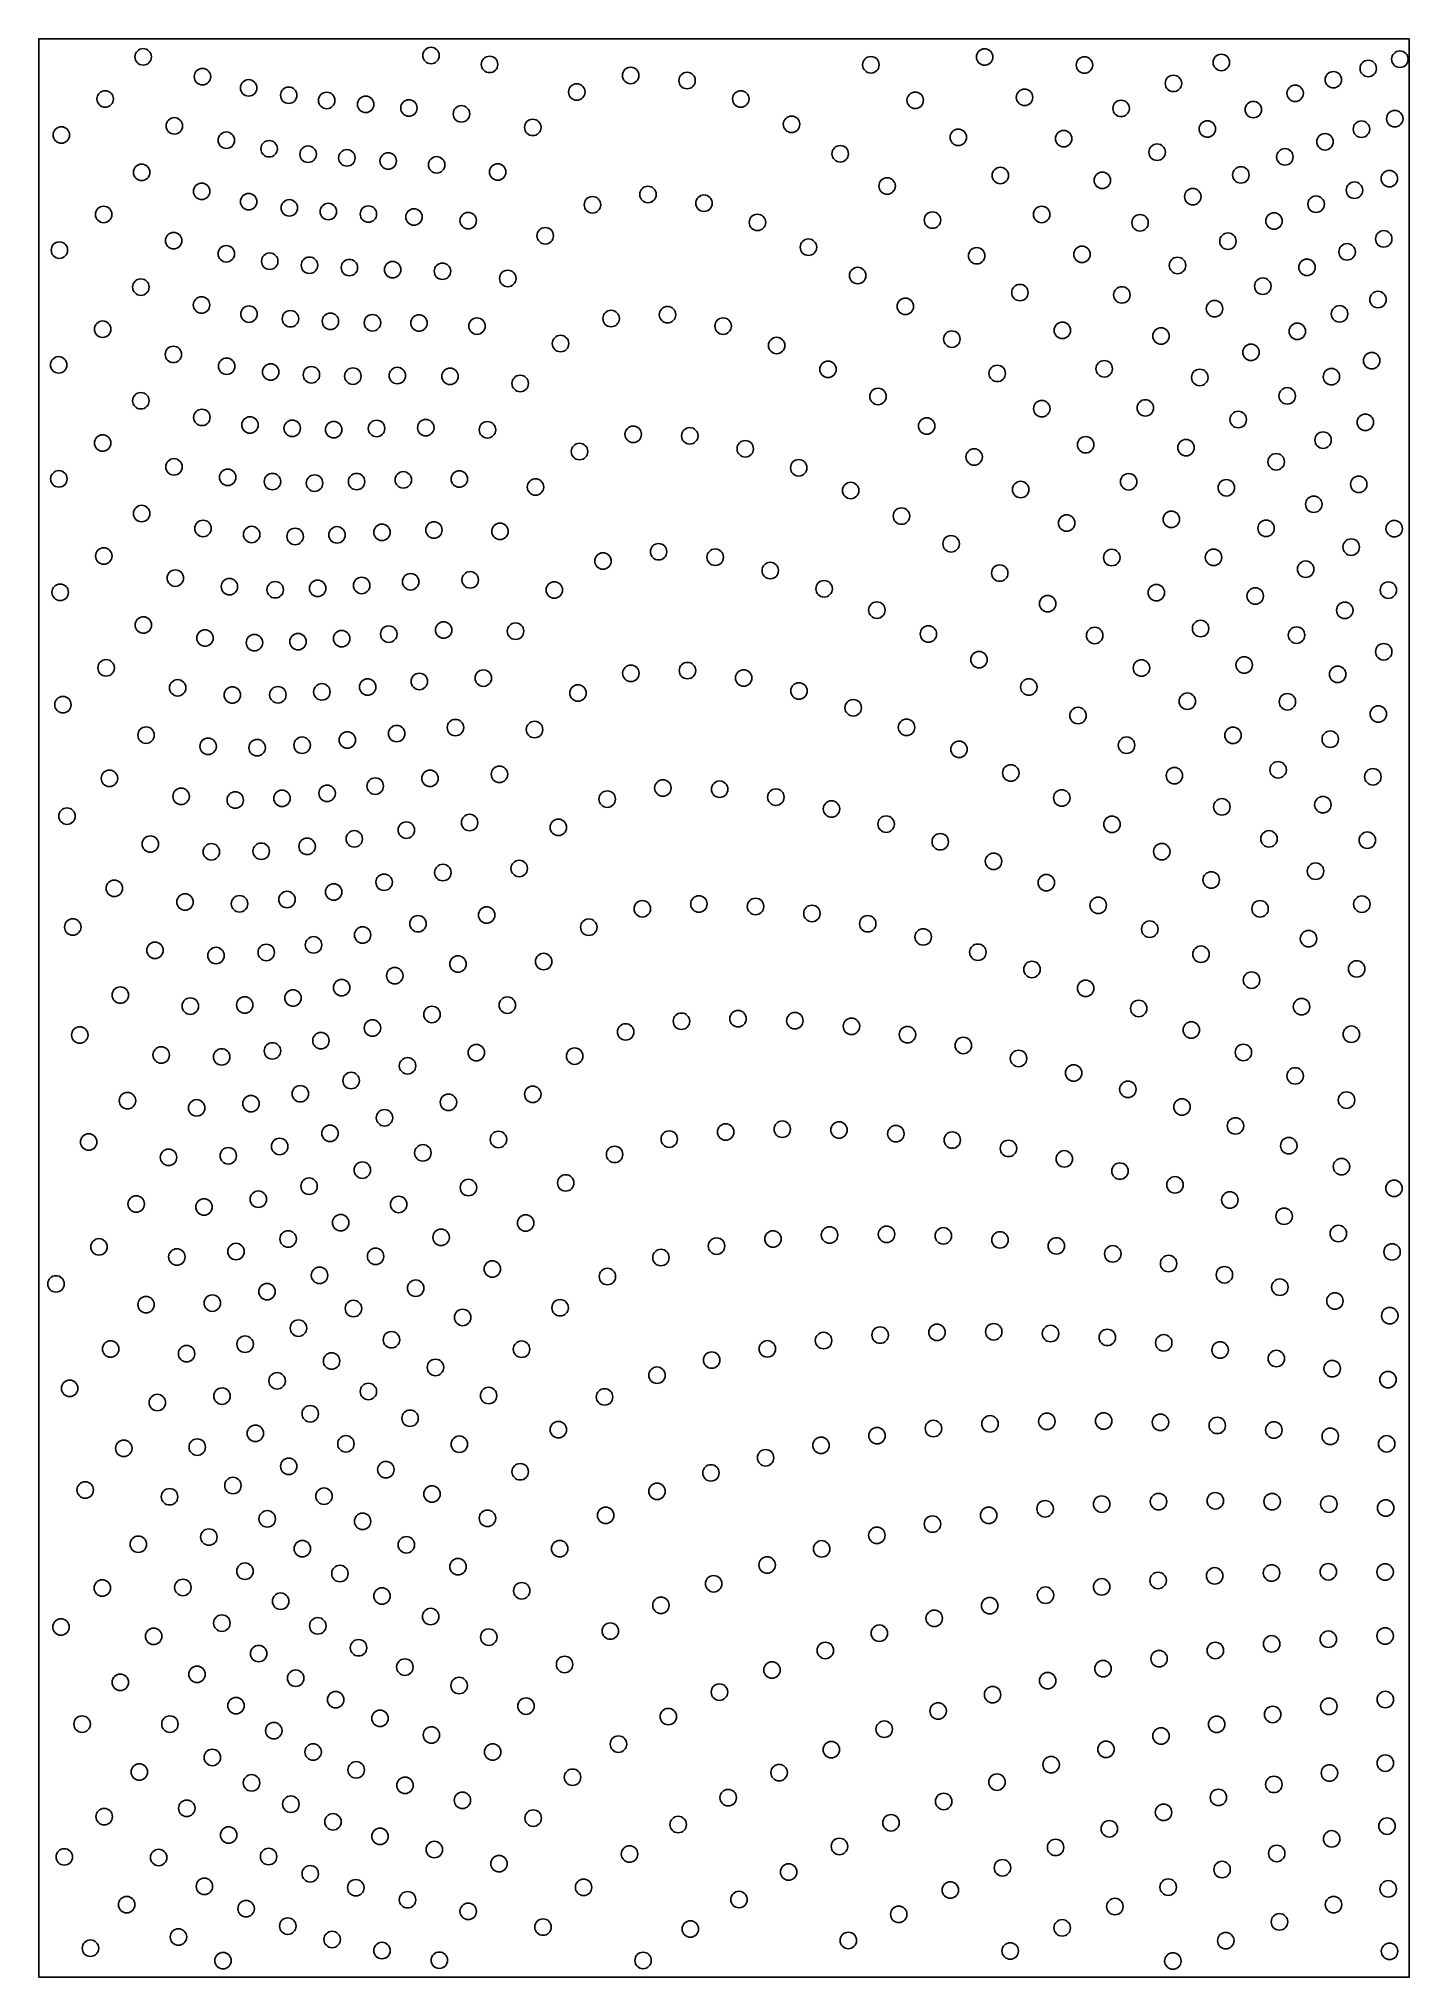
# Model space of a CAD drawing. Header units: millimetres. Extents: x 172 to 879, y -1275 to -275.
import ezdxf

# ---------------------------------------------------------------- set-up
doc = ezdxf.new("R2010")
doc.units = ezdxf.units.MM
doc.header["$MEASUREMENT"] = 0
doc.layers.add('Défaut', color=18, linetype='Continuous', true_color=0x000000)

msp = doc.modelspace()

# ---------------------------------------------------------------- linework, layer by layer
at = {"layer": 'Défaut'}
msp.add_lwpolyline([(171.8, -1274.8), (878.8, -1274.8), (878.8, -274.8), (171.8, -274.8)], close=True, dxfattribs=at)
for centre in [(225.7, -284.1), (374.2, -283.4), (659.8, -284.2), (404.4, -288), (477.2, -293.7), (601.1, -288.2), (711.3, -288.3), (781.9, -287), (857.7, -290.1), (874, -285.3), (256.3, -294.3), (280.1, -300.1), (300.8, -303.9), (449.4, -302.2), (506.3, -296.3), (757.2, -297.8), (820, -302.9), (839.7, -295.9), (206.1, -305.8), (320.4, -306.6), (340.5, -308.6), (362.8, -310.5), (389.9, -313.5), (534, -305.8), (624, -306.5), (680.4, -305), (730.2, -310.7), (798.4, -311.3), (241.8, -319.7), (426.7, -320.5), (560.2, -318.9), (774.7, -321.3), (854.2, -321.4), (871.4, -316), (183.5, -324.4), (268.6, -327.1), (290.7, -331.5), (585.3, -334.1), (646.2, -325.6), (700.6, -326.3), (748.8, -333.3), (835.4, -327.9), (224.9, -343.7), (310.8, -334.3), (330.8, -336.2), (352.1, -337.8), (377.1, -339.8), (408.6, -343.5), (814.7, -335.7), (255.9, -353.5), (609.5, -350.7), (667.9, -345.3), (720.5, -347.8), (792, -345), (850.6, -352.9), (868.6, -346.9), (280.1, -358.8), (301.1, -362), (321.2, -363.9), (457.5, -360.4), (486.1, -355.1), (515, -359.6), (767.2, -356.2), (830.8, -360.1), (205.3, -365.4), (341.9, -365.2), (365.4, -366.7), (393.4, -368.6), (542.6, -369.5), (632.9, -368.3), (689.2, -365.4), (740, -369.7), (809.1, -368.8), (182.5, -383.8), (241.4, -378.9), (433.1, -376.4), (568.9, -382.3), (785.3, -379.2), (865.7, -378), (268.6, -385.7), (291, -389.5), (311.5, -391.6), (332.1, -392.8), (354.4, -393.9), (655.7, -386.7), (710, -386), (759.3, -391.7), (826.1, -392.7), (846.8, -384.7), (224.5, -402.9), (380.1, -394.7), (413.8, -398.4), (594.3, -396.9), (803.3, -402.4), (255.8, -412.1), (618.9, -412.8), (678, -405.7), (730.6, -406.9), (778.4, -414), (862.7, -409.3), (280.3, -416.8), (301.7, -419.2), (322.3, -420.5), (344, -421.3), (368, -421.4), (397.9, -423), (467.1, -419.1), (496.2, -417.1), (524.9, -423), (842.9, -416.7), (204.8, -424.6), (441, -432), (552.5, -433), (642.9, -429.7), (699.9, -425.2), (750.8, -428.1), (821.1, -425.7), (182.1, -443), (241.3, -437.6), (268.8, -443.7), (797.2, -436.5), (859.5, -440.8), (291.5, -446.7), (312.5, -448.1), (333.9, -448.8), (356.8, -448.5), (384, -448.9), (420.2, -452.6), (579, -445.3), (666.3, -447.4), (721.5, -445), (770.8, -449.5), (838.7, -449.1), (224.5, -461.5), (604.8, -459.3), (815.9, -459), (256, -470.1), (280.8, -474), (689.3, -465.6), (742.7, -465.2), (790.6, -471.2), (856.2, -472.6), (204.8, -483.3), (302.6, -475.7), (324, -476.4), (346.1, -475.8), (371.5, -475.4), (403.3, -476.5), (478.5, -478.8), (507.7, -479.6), (629.9, -474.5), (711.9, -484.2), (834.4, -481.8), (450.8, -487.7), (536.3, -486.3), (654.4, -490.5), (763.7, -485.7), (810.2, -493), (182.2, -501.8), (241.6, -495.6), (269.3, -501), (292.4, -503.2), (314.1, -504), (335.8, -503.2), (359.9, -502.3), (388.8, -501.9), (563.9, -496.1), (734.1, -503.3), (428.1, -506), (590.7, -507.8), (678.4, -507.3), (784.5, -506.4), (852.8, -504.6), (224.9, -519.7), (616.9, -521), (756.1, -522.7), (829.6, -514.9), (256.6, -527.4), (281.7, -530.5), (304.1, -531.5), (325.7, -530.7), (348.9, -529.4), (375.7, -528.2), (409.8, -528.9), (702.1, -524.6), (805, -527.3), (871.1, -527.5), (205.4, -541.6), (462.9, -544.2), (491.6, -539.4), (520.8, -542.2), (642.5, -535.3), (725.4, -542.4), (777.9, -542.3), (848.9, -537), (242.3, -553), (394.4, -553.9), (549.2, -549.1), (667.6, -550.4), (825.4, -548.4), (182.9, -560.3), (270.2, -557.4), (293.8, -559), (315.7, -558.3), (338.4, -556.8), (363.7, -554.9), (437.8, -559.1), (577, -558.5), (748.4, -560.5), (799.4, -562.2), (868.1, -559.2), (604.2, -569.5), (692.3, -566.2), (845.6, -569.6), (225.8, -577.2), (257.6, -583.9), (328.1, -584.2), (352.4, -581.9), (380.7, -579.8), (417.8, -580.4), (630.8, -581.8), (716.6, -582.6), (771.2, -579), (820.7, -582.4), (283.1, -586.3), (305.6, -585.8), (865.7, -591), (206.6, -599.3), (477.3, -602.1), (506.5, -600.7), (656.9, -595.1), (740.7, -599.4), (793.7, -597.8), (841.9, -602.6), (243.5, -609.6), (271.7, -613.3), (295.2, -613.2), (317.9, -611.7), (341.5, -609.2), (368.2, -606.3), (401.2, -604.6), (450, -612.3), (535.5, -604.5), (564, -611.2), (682.6, -609.2), (184.3, -618.3), (592, -619.9), (708, -623.9), (764.4, -616.5), (816, -616.8), (862.9, -623.1), (227.2, -634), (356.5, -633.2), (386.8, -630.1), (427.6, -631.1), (619.5, -630), (787.9, -634.1), (259.2, -639.8), (284.5, -640.5), (307.7, -639.2), (331, -636.5), (646.6, -641.3), (733, -639.2), (838.1, -636.1), (409.5, -654.2), (673.3, -653.5), (811.2, -651.9), (208.3, -656.3), (320.6, -664), (345.4, -660.3), (373.7, -656.3), (493.8, -661.3), (523.1, -661.9), (757.7, -654.9), (860.1, -655.5), (245.3, -665.6), (273.2, -667.5), (297.3, -666.6), (465.1, -667), (552.1, -666), (580.8, -672.1), (699.6, -666.4), (782.2, -671), (834.3, -669.9), (186.4, -675.8), (361.5, -683), (394.1, -679.1), (439.9, -681.6), (609, -679.9), (725.5, -680), (229.4, -690.2), (260.9, -694.2), (286.6, -693.9), (310.3, -691.4), (334.6, -687.5), (636.9, -689), (751.2, -694.1), (806.5, -687.5), (857.2, -688.2), (419.7, -702.8), (664.4, -699.1), (830.5, -704.2), (210.8, -713), (350, -709.9), (380.3, -704.9), (691.6, -710.1), (776.7, -708.7), (247.3, -720.1), (275.4, -721), (299.9, -718.8), (324, -714.9), (483.2, -723.6), (512.4, -721.1), (541.6, -722.4), (718.4, -721.8), (801.9, -723.6), (854.4, -721.2), (189.4, -733), (367.5, -731.3), (402.9, -726.8), (455.6, -733.1), (570.7, -726), (599.5, -731.3), (745, -734.1), (313.6, -742.2), (338.9, -737.1), (628.1, -738.1), (826.9, -739), (231.8, -745), (263.3, -747.7), (289.2, -746.1), (388.1, -752.1), (432.3, -750.8), (656.3, -746), (771.4, -747), (355.5, -758.1), (684.2, -754.9), (797.5, -760.4), (851.7, -754.6), (213.9, -768.1), (250, -773.8), (278.1, -773.2), (303, -769.6), (328.1, -764.3), (413.6, -773.3), (711.9, -764.6), (823.3, -774.1), (374.7, -778.1), (503.4, -781.6), (532.6, -780.3), (561.9, -781.3), (591.1, -784.2), (739.3, -775), (193, -788.7), (317.4, -791.6), (344, -785.1), (474.6, -787.1), (620, -788.5), (648.8, -794.1), (766.4, -786.1), (849, -788.3), (235, -799), (266.2, -800), (292.4, -796.9), (397.6, -797.8), (448.3, -799.6), (677.3, -800.8), (793.3, -797.7), (333, -812.2), (362.1, -804.6), (705.7, -808.3), (820, -809.8), (217.6, -822.6), (281.3, -824.1), (306.8, -819), (383.2, -823.4), (426.7, -819.3), (733.7, -816.7), (846.5, -822.3), (253.3, -826.3), (350.2, -831.4), (761.6, -825.8), (197.6, -843.9), (322.1, -839.4), (409, -842.6), (497.1, -842.4), (526.2, -838.7), (555.4, -837.3), (584.7, -837.7), (614, -839.6), (643.1, -842.9), (789.2, -835.6), (238.8, -851.8), (269.6, -851), (296.1, -846.2), (370, -849.5), (468.9, -850.3), (672.1, -847.2), (700.9, -852.6), (816.7, -845.8), (338.8, -858.4), (729.6, -858.9), (843.9, -856.6), (285.1, -873.4), (311.3, -866.7), (393.5, -867.4), (443.7, -865), (758, -866), (786.3, -873.8), (871, -867.8), (222.1, -875.9), (257.1, -877.4), (357.5, -876.1), (814.3, -882.2), (300.5, -893.9), (327.6, -885.5), (379.4, -893.1), (423, -885.7), (550.6, -893.9), (579.8, -891.9), (609.2, -891.5), (638.5, -892.3), (842.3, -891.1), (202.9, -898), (243.1, -903.2), (273.6, -900.4), (345.6, -902.9), (492.8, -903.5), (521.5, -897.6), (667.7, -894.4), (696.8, -897.5), (725.9, -901.6), (870, -900.6), (316.7, -912.7), (405.8, -909.4), (465.2, -913.3), (754.7, -906.6), (783.5, -912.4), (180.7, -917.1), (289.6, -921.1), (366.3, -919.3), (812.1, -918.8), (227.2, -927.8), (261.4, -927), (334.2, -929.8), (440.8, -929.4), (840.5, -925.9), (868.8, -933.5), (305.8, -939.9), (390.5, -934.4), (605.9, -943.5), (635.2, -942.1), (664.5, -941.8), (693.8, -942.7), (208.9, -950.7), (248.1, -953.1), (278.3, -948.2), (353.8, -945.9), (420.9, -950.8), (547.7, -950.6), (576.7, -946.3), (723.1, -944.7), (752.2, -947.5), (781.3, -951.2), (322.9, -956.9), (376.5, -960.2), (490.8, -964.2), (519, -956.4), (810.3, -955.6), (839.1, -960.8), (187.8, -971), (294.8, -967.1), (341.9, -972.6), (867.9, -966.5), (233, -978.3), (266.4, -975), (311.9, -984.1), (403.9, -974.7), (463.7, -975.4), (283.6, -994.2), (363.4, -986.4), (439.9, -992.3), (633.4, -991.7), (662.6, -989.3), (691.9, -988), (721.2, -987.8), (750.5, -988.5), (779.8, -990.1), (809, -992.5), (215.7, -1001.9), (253.6, -1001.3), (330.3, -999.6), (388.8, -999.8), (575.4, -1000.4), (604.3, -995.4), (838.1, -995.7), (867.2, -999.6), (300.8, -1011.2), (350.9, -1012.9), (420.2, -1014), (546.8, -1006.8), (195.8, -1023.4), (272, -1021.1), (490.8, -1024.1), (518.6, -1014.6), (239.3, -1026.9), (319, -1026.6), (374.7, -1025.5), (691, -1033.1), (720.2, -1030.7), (749.5, -1029.4), (778.8, -1029), (808.1, -1029.4), (837.4, -1030.7), (866.7, -1032.7), (289.7, -1038.3), (338.9, -1039.6), (403.3, -1038), (464.3, -1036.5), (632.9, -1041), (661.9, -1036.5), (223.2, -1051.4), (259.6, -1047.7), (307.8, -1053.7), (361.5, -1051.7), (440.6, -1053.7), (575.7, -1053.8), (604.2, -1046.8), (388.1, -1063), (547.6, -1062.1), (204.6, -1074), (246.2, -1073.7), (278.2, -1065.3), (327.2, -1066.5), (520, -1071.8), (720.2, -1073.4), (749.3, -1070.1), (778.5, -1067.7), (807.8, -1066.2), (837.1, -1065.6), (866.4, -1065.7), (296.6, -1080.8), (348.9, -1078.1), (421, -1075.4), (492.8, -1082.9), (662.4, -1083.1), (691.2, -1077.7), (183.3, -1094.1), (266.3, -1092.1), (315.8, -1093.5), (374, -1088.7), (633.8, -1089.6), (231.1, -1098.9), (404, -1099.3), (466.7, -1096.2), (605.5, -1097.3), (807.9, -1102.8), (837.1, -1100.4), (866.4, -1098.7), (285.3, -1107.8), (336.8, -1104.8), (443.1, -1113.4), (577.6, -1106.2), (749.8, -1110.4), (778.8, -1106.2), (213.9, -1122.6), (253.5, -1118.5), (304.4, -1120.5), (360.7, -1114.8), (550.1, -1116.3), (692.3, -1121.8), (720.9, -1115.6), (325, -1131.6), (388.7, -1124.3), (523, -1127.7), (663.9, -1129), (866.5, -1131.5), (194.2, -1144.2), (239.5, -1144.2), (273.6, -1134.7), (347.9, -1141.2), (423.2, -1134.9), (496.6, -1140.3), (635.8, -1137.4), (808.4, -1139.2), (837.4, -1135), (293.1, -1147.6), (374.4, -1149.8), (608, -1146.8), (750.8, -1150.3), (779.5, -1144.3), (261.4, -1161.4), (313.4, -1158.6), (406, -1158.6), (470.9, -1154.5), (580.7, -1157.4), (722.4, -1157.2), (223.7, -1168.9), (335.6, -1167.8), (447.2, -1171.6), (553.8, -1169.2), (666.2, -1174.1), (694.1, -1165.1), (837.7, -1169.4), (866.5, -1164.3), (281.6, -1174.5), (360.8, -1175.8), (390.4, -1183.5), (527.5, -1182.1), (638.7, -1184.1), (780.4, -1182), (809, -1175.3), (205.6, -1191.9), (248.2, -1187.6), (301.9, -1185.5), (426.9, -1192.7), (752.1, -1189.7), (269.8, -1201.4), (323.6, -1194.6), (347.9, -1202.1), (501.7, -1196), (611.5, -1195.1), (724.1, -1198.2), (838.8, -1203.4), (867.4, -1196.8), (185, -1212.7), (233.7, -1213), (290.4, -1212.5), (375.9, -1208.9), (476.6, -1211.2), (584.9, -1207.3), (696.4, -1207.8), (810.5, -1210.9), (311.9, -1221.4), (409.3, -1216.2), (558.7, -1220.5), (669, -1218.3), (782.3, -1219.2), (257.3, -1227.9), (335.4, -1228.6), (452.9, -1228.4), (642.1, -1229.8), (754.5, -1228.3), (868, -1229.2), (217.2, -1237.3), (278.8, -1239.4), (362.1, -1234.8), (393.4, -1240.8), (533.1, -1234.7), (615.5, -1242.3), (727, -1238.3), (839.8, -1237.3), (243.9, -1254), (300.3, -1248.4), (432, -1248.9), (508, -1249.9), (699.8, -1249.3), (811.9, -1246.2), (198.5, -1259.8), (323.2, -1255.3), (348.9, -1261), (589.5, -1255.8), (673, -1261.2), (784.2, -1255.9), (868.7, -1261.4), (266.9, -1266.2), (378.5, -1266), (483.6, -1266.1), (756.9, -1266.4)]:
    msp.add_circle(centre, 4.25, dxfattribs=at)

doc.saveas('drawing.dxf')
